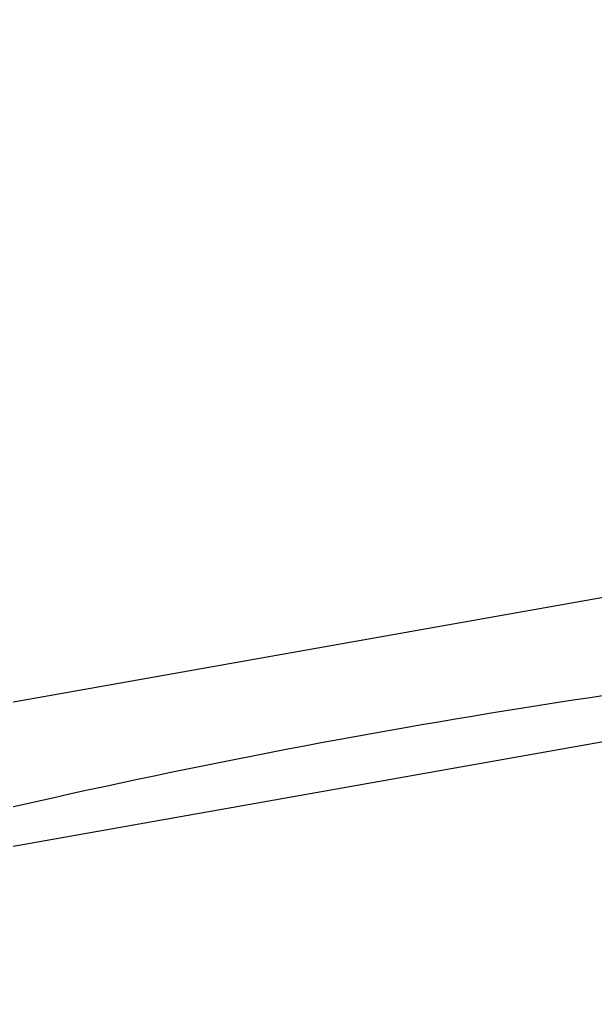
# Model space of a CAD drawing. Header units: millimetres. Extents: x 0 to 8967983, y -224399 to 13801.
# Drawn here: x 71381.32 to 71385.29, y -193452.97 to -193446.28 of the extents above; entities that cross this region are included whole.
import ezdxf

# ---------------------------------------------------------------- set-up
doc = ezdxf.new("R2010")
doc.units = ezdxf.units.MM
doc.header["$LTSCALE"] = 10
doc.layers.add('Архитектура', color=251, linetype='Continuous')

msp = doc.modelspace()

# ---------------------------------------------------------------- linework, layer by layer
at = {"layer": 'Архитектура', "lineweight": 25, "transparency": 33554684}
msp.add_lwpolyline([(71345.0646, -193458.3913), (71395.3454, -193449.4796), (71395.1752, -193448.5192), (71344.8944, -193457.4308)], close=True, dxfattribs=at)
msp.add_lwpolyline([(71345.0646, -193458.3913), (71395.3454, -193449.4796), (71395.1752, -193448.5192), (71344.8944, -193457.4308)], close=True, dxfattribs=at)
msp.add_lwpolyline([(71345.0646, -193458.3913), (71395.3454, -193449.4796), (71395.1752, -193448.5192), (71344.8944, -193457.4308)], close=True, dxfattribs=at)
msp.add_lwpolyline([(71345.0646, -193458.3913), (71395.3454, -193449.4796), (71395.1752, -193448.5192), (71344.8944, -193457.4308)], close=True, dxfattribs=at)
msp.add_lwpolyline([(71345.0646, -193458.3913), (71395.3454, -193449.4796), (71395.1752, -193448.5192), (71344.8944, -193457.4308)], close=True, dxfattribs=at)
msp.add_lwpolyline([(71345.0646, -193458.3913), (71395.3454, -193449.4796), (71395.1752, -193448.5192), (71344.8944, -193457.4308)], close=True, dxfattribs=at)
msp.add_lwpolyline([(71345.0646, -193458.3913), (71395.3454, -193449.4796), (71395.1752, -193448.5192), (71344.8944, -193457.4308)], close=True, dxfattribs=at)
msp.add_lwpolyline([(71345.0646, -193458.3913), (71395.3454, -193449.4796), (71395.1752, -193448.5192), (71344.8944, -193457.4308)], close=True, dxfattribs=at)
msp.add_lwpolyline([(71345.0646, -193458.3913), (71395.3454, -193449.4796), (71395.1752, -193448.5192), (71344.8944, -193457.4308)], close=True, dxfattribs=at)
msp.add_lwpolyline([(71345.0646, -193458.3913), (71395.3454, -193449.4796), (71395.1752, -193448.5192), (71344.8944, -193457.4308)], close=True, dxfattribs=at)
msp.add_lwpolyline([(71345.0646, -193458.3913), (71395.3454, -193449.4796), (71395.1752, -193448.5192), (71344.8944, -193457.4308)], close=True, dxfattribs=at)
msp.add_lwpolyline([(71345.0646, -193458.3913), (71395.3454, -193449.4796), (71395.1752, -193448.5192), (71344.8944, -193457.4308)], close=True, dxfattribs=at)
msp.add_lwpolyline([(71345.0646, -193458.3913), (71395.3454, -193449.4796), (71395.1752, -193448.5192), (71344.8944, -193457.4308)], close=True, dxfattribs=at)
msp.add_lwpolyline([(71345.0646, -193458.3913), (71395.3454, -193449.4796), (71395.1752, -193448.5192), (71344.8944, -193457.4308)], close=True, dxfattribs=at)
msp.add_lwpolyline([(71345.0646, -193458.3913), (71395.3454, -193449.4796), (71395.1752, -193448.5192), (71344.8944, -193457.4308)], close=True, dxfattribs=at)
msp.add_lwpolyline([(71345.0646, -193458.3913), (71395.3454, -193449.4796), (71395.1752, -193448.5192), (71344.8944, -193457.4308)], close=True, dxfattribs=at)
msp.add_lwpolyline([(71345.0646, -193458.3913), (71395.3454, -193449.4796), (71395.1752, -193448.5192), (71344.8944, -193457.4308)], close=True, dxfattribs=at)
msp.add_lwpolyline([(71345.0646, -193458.3913), (71395.3454, -193449.4796), (71395.1752, -193448.5192), (71344.8944, -193457.4308)], close=True, dxfattribs=at)
msp.add_lwpolyline([(71345.0646, -193458.3913), (71395.3454, -193449.4796), (71395.1752, -193448.5192), (71344.8944, -193457.4308)], close=True, dxfattribs=at)
msp.add_lwpolyline([(71345.0646, -193458.3913), (71395.3454, -193449.4796), (71395.1752, -193448.5192), (71344.8944, -193457.4308)], close=True, dxfattribs=at)
msp.add_lwpolyline([(71345.0646, -193458.3913), (71395.3454, -193449.4796), (71395.1752, -193448.5192), (71344.8944, -193457.4308)], close=True, dxfattribs=at)
msp.add_lwpolyline([(71345.0646, -193458.3913), (71395.3454, -193449.4796), (71395.1752, -193448.5192), (71344.8944, -193457.4308)], close=True, dxfattribs=at)
msp.add_lwpolyline([(71345.0646, -193458.3913), (71395.3454, -193449.4796), (71395.1752, -193448.5192), (71344.8944, -193457.4308)], close=True, dxfattribs=at)
msp.add_lwpolyline([(71345.0646, -193458.3913), (71395.3454, -193449.4796), (71395.1752, -193448.5192), (71344.8944, -193457.4308)], close=True, dxfattribs=at)
msp.add_lwpolyline([(71345.0646, -193458.3913), (71395.3454, -193449.4796), (71395.1752, -193448.5192), (71344.8944, -193457.4308)], close=True, dxfattribs=at)
msp.add_lwpolyline([(71345.0646, -193458.3913), (71395.3454, -193449.4796), (71395.1752, -193448.5192), (71344.8944, -193457.4308)], close=True, dxfattribs=at)
msp.add_lwpolyline([(71345.0646, -193458.3913), (71395.3454, -193449.4796), (71395.1752, -193448.5192), (71344.8944, -193457.4308)], close=True, dxfattribs=at)
msp.add_lwpolyline([(71345.0646, -193458.3913), (71395.3454, -193449.4796), (71395.1752, -193448.5192), (71344.8944, -193457.4308)], close=True, dxfattribs=at)
msp.add_lwpolyline([(71345.0646, -193458.3913), (71395.3454, -193449.4796), (71395.1752, -193448.5192), (71344.8944, -193457.4308)], close=True, dxfattribs=at)
msp.add_lwpolyline([(71345.0646, -193458.3913), (71395.3454, -193449.4796), (71395.1752, -193448.5192), (71344.8944, -193457.4308)], close=True, dxfattribs=at)
msp.add_lwpolyline([(71345.0646, -193458.3913), (71395.3454, -193449.4796), (71395.1752, -193448.5192), (71344.8944, -193457.4308)], close=True, dxfattribs=at)
msp.add_lwpolyline([(71345.0646, -193458.3913), (71395.3454, -193449.4796), (71395.1752, -193448.5192), (71344.8944, -193457.4308)], close=True, dxfattribs=at)
msp.add_lwpolyline([(71345.0646, -193458.3913), (71395.3454, -193449.4796), (71395.1752, -193448.5192), (71344.8944, -193457.4308)], close=True, dxfattribs=at)
msp.add_lwpolyline([(71345.0646, -193458.3913), (71395.3454, -193449.4796), (71395.1752, -193448.5192), (71344.8944, -193457.4308)], close=True, dxfattribs=at)
msp.add_lwpolyline([(71345.0646, -193458.3913), (71395.3454, -193449.4796), (71395.1752, -193448.5192), (71344.8944, -193457.4308)], close=True, dxfattribs=at)
msp.add_lwpolyline([(71345.0646, -193458.3913), (71395.3454, -193449.4796), (71395.1752, -193448.5192), (71344.8944, -193457.4308)], close=True, dxfattribs=at)
msp.add_lwpolyline([(71345.0646, -193458.3913), (71395.3454, -193449.4796), (71395.1752, -193448.5192), (71344.8944, -193457.4308)], close=True, dxfattribs=at)
msp.add_lwpolyline([(71345.0646, -193458.3913), (71395.3454, -193449.4796), (71395.1752, -193448.5192), (71344.8944, -193457.4308)], close=True, dxfattribs=at)
msp.add_lwpolyline([(71345.0646, -193458.3913), (71395.3454, -193449.4796), (71395.1752, -193448.5192), (71344.8944, -193457.4308)], close=True, dxfattribs=at)
msp.add_lwpolyline([(71345.0646, -193458.3913), (71395.3454, -193449.4796), (71395.1752, -193448.5192), (71344.8944, -193457.4308)], close=True, dxfattribs=at)
msp.add_lwpolyline([(71345.0646, -193458.3913), (71395.3454, -193449.4796), (71395.1752, -193448.5192), (71344.8944, -193457.4308)], close=True, dxfattribs=at)
msp.add_lwpolyline([(71345.0646, -193458.3913), (71395.3454, -193449.4796), (71395.1752, -193448.5192), (71344.8944, -193457.4308)], close=True, dxfattribs=at)
msp.add_lwpolyline([(71345.0646, -193458.3913), (71395.3454, -193449.4796), (71395.1752, -193448.5192), (71344.8944, -193457.4308)], close=True, dxfattribs=at)
msp.add_lwpolyline([(71345.0646, -193458.3913), (71395.3454, -193449.4796), (71395.1752, -193448.5192), (71344.8944, -193457.4308)], close=True, dxfattribs=at)
msp.add_lwpolyline([(71345.0646, -193458.3913), (71395.3454, -193449.4796), (71395.1752, -193448.5192), (71344.8944, -193457.4308)], close=True, dxfattribs=at)
msp.add_lwpolyline([(71345.0646, -193458.3913), (71395.3454, -193449.4796), (71395.1752, -193448.5192), (71344.8944, -193457.4308)], close=True, dxfattribs=at)
msp.add_lwpolyline([(71345.0646, -193458.3913), (71395.3454, -193449.4796), (71395.1752, -193448.5192), (71344.8944, -193457.4308)], close=True, dxfattribs=at)
msp.add_lwpolyline([(71345.0646, -193458.3913), (71395.3454, -193449.4796), (71395.1752, -193448.5192), (71344.8944, -193457.4308)], close=True, dxfattribs=at)
msp.add_lwpolyline([(71345.0646, -193458.3913), (71395.3454, -193449.4796), (71395.1752, -193448.5192), (71344.8944, -193457.4308)], close=True, dxfattribs=at)
msp.add_lwpolyline([(71345.0646, -193458.3913), (71395.3454, -193449.4796), (71395.1752, -193448.5192), (71344.8944, -193457.4308)], close=True, dxfattribs=at)
msp.add_lwpolyline([(71345.0646, -193458.3913), (71395.3454, -193449.4796), (71395.1752, -193448.5192), (71344.8944, -193457.4308)], close=True, dxfattribs=at)
msp.add_lwpolyline([(71345.0646, -193458.3913), (71395.3454, -193449.4796), (71395.1752, -193448.5192), (71344.8944, -193457.4308)], close=True, dxfattribs=at)
msp.add_lwpolyline([(71345.0646, -193458.3913), (71395.3454, -193449.4796), (71395.1752, -193448.5192), (71344.8944, -193457.4308)], close=True, dxfattribs=at)
msp.add_lwpolyline([(71345.0646, -193458.3913), (71395.3454, -193449.4796), (71395.1752, -193448.5192), (71344.8944, -193457.4308)], close=True, dxfattribs=at)
msp.add_lwpolyline([(71345.0646, -193458.3913), (71395.3454, -193449.4796), (71395.1752, -193448.5192), (71344.8944, -193457.4308)], close=True, dxfattribs=at)
msp.add_lwpolyline([(71345.0646, -193458.3913), (71395.3454, -193449.4796), (71395.1752, -193448.5192), (71344.8944, -193457.4308)], close=True, dxfattribs=at)
msp.add_lwpolyline([(71345.0646, -193458.3913), (71395.3454, -193449.4796), (71395.1752, -193448.5192), (71344.8944, -193457.4308)], close=True, dxfattribs=at)
msp.add_lwpolyline([(71345.0646, -193458.3913), (71395.3454, -193449.4796), (71395.1752, -193448.5192), (71344.8944, -193457.4308)], close=True, dxfattribs=at)
msp.add_lwpolyline([(71345.0646, -193458.3913), (71395.3454, -193449.4796), (71395.1752, -193448.5192), (71344.8944, -193457.4308)], close=True, dxfattribs=at)
msp.add_lwpolyline([(71345.0646, -193458.3913), (71395.3454, -193449.4796), (71395.1752, -193448.5192), (71344.8944, -193457.4308)], close=True, dxfattribs=at)
msp.add_lwpolyline([(71345.0646, -193458.3913), (71395.3454, -193449.4796), (71395.1752, -193448.5192), (71344.8944, -193457.4308)], close=True, dxfattribs=at)
msp.add_lwpolyline([(71345.0646, -193458.3913), (71395.3454, -193449.4796), (71395.1752, -193448.5192), (71344.8944, -193457.4308)], close=True, dxfattribs=at)
msp.add_lwpolyline([(71345.0646, -193458.3913), (71395.3454, -193449.4796), (71395.1752, -193448.5192), (71344.8944, -193457.4308)], close=True, dxfattribs=at)
msp.add_lwpolyline([(71345.0646, -193458.3913), (71395.3454, -193449.4796), (71395.1752, -193448.5192), (71344.8944, -193457.4308)], close=True, dxfattribs=at)
msp.add_lwpolyline([(71345.0646, -193458.3913), (71395.3454, -193449.4796), (71395.1752, -193448.5192), (71344.8944, -193457.4308)], close=True, dxfattribs=at)
msp.add_lwpolyline([(71345.0646, -193458.3913), (71395.3454, -193449.4796), (71395.1752, -193448.5192), (71344.8944, -193457.4308)], close=True, dxfattribs=at)
msp.add_lwpolyline([(71345.0646, -193458.3913), (71395.3454, -193449.4796), (71395.1752, -193448.5192), (71344.8944, -193457.4308)], close=True, dxfattribs=at)
msp.add_lwpolyline([(71345.0646, -193458.3913), (71395.3454, -193449.4796), (71395.1752, -193448.5192), (71344.8944, -193457.4308)], close=True, dxfattribs=at)
msp.add_lwpolyline([(71345.0646, -193458.3913), (71395.3454, -193449.4796), (71395.1752, -193448.5192), (71344.8944, -193457.4308)], close=True, dxfattribs=at)
msp.add_lwpolyline([(71345.0646, -193458.3913), (71395.3454, -193449.4796), (71395.1752, -193448.5192), (71344.8944, -193457.4308)], close=True, dxfattribs=at)
msp.add_lwpolyline([(71345.0646, -193458.3913), (71395.3454, -193449.4796), (71395.1752, -193448.5192), (71344.8944, -193457.4308)], close=True, dxfattribs=at)
msp.add_lwpolyline([(71345.0646, -193458.3913), (71395.3454, -193449.4796), (71395.1752, -193448.5192), (71344.8944, -193457.4308)], close=True, dxfattribs=at)
msp.add_lwpolyline([(71345.0646, -193458.3913), (71395.3454, -193449.4796), (71395.1752, -193448.5192), (71344.8944, -193457.4308)], close=True, dxfattribs=at)
msp.add_lwpolyline([(71345.0646, -193458.3913), (71395.3454, -193449.4796), (71395.1752, -193448.5192), (71344.8944, -193457.4308)], close=True, dxfattribs=at)
msp.add_lwpolyline([(71345.0646, -193458.3913), (71395.3454, -193449.4796), (71395.1752, -193448.5192), (71344.8944, -193457.4308)], close=True, dxfattribs=at)
msp.add_lwpolyline([(71345.0646, -193458.3913), (71395.3454, -193449.4796), (71395.1752, -193448.5192), (71344.8944, -193457.4308)], close=True, dxfattribs=at)
msp.add_lwpolyline([(71345.0646, -193458.3913), (71395.3454, -193449.4796), (71395.1752, -193448.5192), (71344.8944, -193457.4308)], close=True, dxfattribs=at)
msp.add_lwpolyline([(71345.0646, -193458.3913), (71395.3454, -193449.4796), (71395.1752, -193448.5192), (71344.8944, -193457.4308)], close=True, dxfattribs=at)
msp.add_lwpolyline([(71345.0646, -193458.3913), (71395.3454, -193449.4796), (71395.1752, -193448.5192), (71344.8944, -193457.4308)], close=True, dxfattribs=at)
msp.add_lwpolyline([(71345.0646, -193458.3913), (71395.3454, -193449.4796), (71395.1752, -193448.5192), (71344.8944, -193457.4308)], close=True, dxfattribs=at)
msp.add_lwpolyline([(71345.0646, -193458.3913), (71395.3454, -193449.4796), (71395.1752, -193448.5192), (71344.8944, -193457.4308)], close=True, dxfattribs=at)
msp.add_lwpolyline([(71345.0646, -193458.3913), (71395.3454, -193449.4796), (71395.1752, -193448.5192), (71344.8944, -193457.4308)], close=True, dxfattribs=at)
msp.add_lwpolyline([(71345.0646, -193458.3913), (71395.3454, -193449.4796), (71395.1752, -193448.5192), (71344.8944, -193457.4308)], close=True, dxfattribs=at)
msp.add_lwpolyline([(71345.0646, -193458.3913), (71395.3454, -193449.4796), (71395.1752, -193448.5192), (71344.8944, -193457.4308)], close=True, dxfattribs=at)
msp.add_lwpolyline([(71345.0646, -193458.3913), (71395.3454, -193449.4796), (71395.1752, -193448.5192), (71344.8944, -193457.4308)], close=True, dxfattribs=at)
msp.add_lwpolyline([(71345.0646, -193458.3913), (71395.3454, -193449.4796), (71395.1752, -193448.5192), (71344.8944, -193457.4308)], close=True, dxfattribs=at)
msp.add_lwpolyline([(71345.0646, -193458.3913), (71395.3454, -193449.4796), (71395.1752, -193448.5192), (71344.8944, -193457.4308)], close=True, dxfattribs=at)
msp.add_lwpolyline([(71345.0646, -193458.3913), (71395.3454, -193449.4796), (71395.1752, -193448.5192), (71344.8944, -193457.4308)], close=True, dxfattribs=at)
msp.add_lwpolyline([(71345.0646, -193458.3913), (71395.3454, -193449.4796), (71395.1752, -193448.5192), (71344.8944, -193457.4308)], close=True, dxfattribs=at)
msp.add_lwpolyline([(71345.0646, -193458.3913), (71395.3454, -193449.4796), (71395.1752, -193448.5192), (71344.8944, -193457.4308)], close=True, dxfattribs=at)
msp.add_lwpolyline([(71345.0646, -193458.3913), (71395.3454, -193449.4796), (71395.1752, -193448.5192), (71344.8944, -193457.4308)], close=True, dxfattribs=at)
msp.add_lwpolyline([(71345.0646, -193458.3913), (71395.3454, -193449.4796), (71395.1752, -193448.5192), (71344.8944, -193457.4308)], close=True, dxfattribs=at)
msp.add_lwpolyline([(71345.0646, -193458.3913), (71395.3454, -193449.4796), (71395.1752, -193448.5192), (71344.8944, -193457.4308)], close=True, dxfattribs=at)
msp.add_lwpolyline([(71345.0646, -193458.3913), (71395.3454, -193449.4796), (71395.1752, -193448.5192), (71344.8944, -193457.4308)], close=True, dxfattribs=at)
msp.add_lwpolyline([(71345.0646, -193458.3913), (71395.3454, -193449.4796), (71395.1752, -193448.5192), (71344.8944, -193457.4308)], close=True, dxfattribs=at)
msp.add_lwpolyline([(71345.0646, -193458.3913), (71395.3454, -193449.4796), (71395.1752, -193448.5192), (71344.8944, -193457.4308)], close=True, dxfattribs=at)
msp.add_lwpolyline([(71345.0646, -193458.3913), (71395.3454, -193449.4796), (71395.1752, -193448.5192), (71344.8944, -193457.4308)], close=True, dxfattribs=at)
msp.add_lwpolyline([(71345.0646, -193458.3913), (71395.3454, -193449.4796), (71395.1752, -193448.5192), (71344.8944, -193457.4308)], close=True, dxfattribs=at)
msp.add_lwpolyline([(71345.0646, -193458.3913), (71395.3454, -193449.4796), (71395.1752, -193448.5192), (71344.8944, -193457.4308)], close=True, dxfattribs=at)
msp.add_lwpolyline([(71345.0646, -193458.3913), (71395.3454, -193449.4796), (71395.1752, -193448.5192), (71344.8944, -193457.4308)], close=True, dxfattribs=at)
msp.add_lwpolyline([(71345.0646, -193458.3913), (71395.3454, -193449.4796), (71395.1752, -193448.5192), (71344.8944, -193457.4308)], close=True, dxfattribs=at)
msp.add_lwpolyline([(71345.0646, -193458.3913), (71395.3454, -193449.4796), (71395.1752, -193448.5192), (71344.8944, -193457.4308)], close=True, dxfattribs=at)
msp.add_lwpolyline([(71345.0646, -193458.3913), (71395.3454, -193449.4796), (71395.1752, -193448.5192), (71344.8944, -193457.4308)], close=True, dxfattribs=at)
msp.add_lwpolyline([(71345.0646, -193458.3913), (71395.3454, -193449.4796), (71395.1752, -193448.5192), (71344.8944, -193457.4308)], close=True, dxfattribs=at)
msp.add_lwpolyline([(71389.7282, -193453.3985), (71380.5547, -193455.0244, -0.414362), (71380.2014, -193454.7775), (71379.7758, -193452.3764, -0.151171), (71379.7981, -193452.1978), (71380.1867, -193451.9629, -0.035408), (71387.5748, -193450.6535), (71388.1827, -193451.2887, 0.527868), (71388.6783, -193451.2008), (71389.0308, -193450.3954, -0.527868), (71389.5264, -193450.3076)], format="xyb", dxfattribs=at)
msp.add_lwpolyline([(71389.7282, -193453.3985), (71380.5547, -193455.0244, -0.414362), (71380.2014, -193454.7775), (71379.7758, -193452.3764, -0.151171), (71379.7981, -193452.1978), (71380.1867, -193451.9629, -0.035408), (71387.5748, -193450.6535), (71388.1827, -193451.2887, 0.527868), (71388.6783, -193451.2008), (71389.0308, -193450.3954, -0.527868), (71389.5264, -193450.3076)], format="xyb", dxfattribs=at)
msp.add_lwpolyline([(71389.7282, -193453.3985), (71380.5547, -193455.0244, -0.414362), (71380.2014, -193454.7775), (71379.7758, -193452.3764, -0.151171), (71379.7981, -193452.1978), (71380.1867, -193451.9629, -0.035408), (71387.5748, -193450.6535), (71388.1827, -193451.2887, 0.527868), (71388.6783, -193451.2008), (71389.0308, -193450.3954, -0.527868), (71389.5264, -193450.3076)], format="xyb", dxfattribs=at)
msp.add_lwpolyline([(71389.7282, -193453.3985), (71380.5547, -193455.0244, -0.414362), (71380.2014, -193454.7775), (71379.7758, -193452.3764, -0.151171), (71379.7981, -193452.1978), (71380.1867, -193451.9629, -0.035408), (71387.5748, -193450.6535), (71388.1827, -193451.2887, 0.527868), (71388.6783, -193451.2008), (71389.0308, -193450.3954, -0.527868), (71389.5264, -193450.3076)], format="xyb", dxfattribs=at)
msp.add_lwpolyline([(71389.7282, -193453.3985), (71380.5547, -193455.0244, -0.414362), (71380.2014, -193454.7775), (71379.7758, -193452.3764, -0.151171), (71379.7981, -193452.1978), (71380.1867, -193451.9629, -0.035408), (71387.5748, -193450.6535), (71388.1827, -193451.2887, 0.527868), (71388.6783, -193451.2008), (71389.0308, -193450.3954, -0.527868), (71389.5264, -193450.3076)], format="xyb", dxfattribs=at)
msp.add_lwpolyline([(71389.7282, -193453.3985), (71380.5547, -193455.0244, -0.414362), (71380.2014, -193454.7775), (71379.7758, -193452.3764, -0.151171), (71379.7981, -193452.1978), (71380.1867, -193451.9629, -0.035408), (71387.5748, -193450.6535), (71388.1827, -193451.2887, 0.527868), (71388.6783, -193451.2008), (71389.0308, -193450.3954, -0.527868), (71389.5264, -193450.3076)], format="xyb", dxfattribs=at)
msp.add_lwpolyline([(71389.7282, -193453.3985), (71380.5547, -193455.0244, -0.414362), (71380.2014, -193454.7775), (71379.7758, -193452.3764, -0.151171), (71379.7981, -193452.1978), (71380.1867, -193451.9629, -0.035408), (71387.5748, -193450.6535), (71388.1827, -193451.2887, 0.527868), (71388.6783, -193451.2008), (71389.0308, -193450.3954, -0.527868), (71389.5264, -193450.3076)], format="xyb", dxfattribs=at)
msp.add_lwpolyline([(71389.7282, -193453.3985), (71380.5547, -193455.0244, -0.414362), (71380.2014, -193454.7775), (71379.7758, -193452.3764, -0.151171), (71379.7981, -193452.1978), (71380.1867, -193451.9629, -0.035408), (71387.5748, -193450.6535), (71388.1827, -193451.2887, 0.527868), (71388.6783, -193451.2008), (71389.0308, -193450.3954, -0.527868), (71389.5264, -193450.3076)], format="xyb", dxfattribs=at)
msp.add_lwpolyline([(71389.7282, -193453.3985), (71380.5547, -193455.0244, -0.414362), (71380.2014, -193454.7775), (71379.7758, -193452.3764, -0.151171), (71379.7981, -193452.1978), (71380.1867, -193451.9629, -0.035408), (71387.5748, -193450.6535), (71388.1827, -193451.2887, 0.527868), (71388.6783, -193451.2008), (71389.0308, -193450.3954, -0.527868), (71389.5264, -193450.3076)], format="xyb", dxfattribs=at)
msp.add_lwpolyline([(71389.7282, -193453.3985), (71380.5547, -193455.0244, -0.414362), (71380.2014, -193454.7775), (71379.7758, -193452.3764, -0.151171), (71379.7981, -193452.1978), (71380.1867, -193451.9629, -0.035408), (71387.5748, -193450.6535), (71388.1827, -193451.2887, 0.527868), (71388.6783, -193451.2008), (71389.0308, -193450.3954, -0.527868), (71389.5264, -193450.3076)], format="xyb", dxfattribs=at)
msp.add_lwpolyline([(71389.7282, -193453.3985), (71380.5547, -193455.0244, -0.414362), (71380.2014, -193454.7775), (71379.7758, -193452.3764, -0.151171), (71379.7981, -193452.1978), (71380.1867, -193451.9629, -0.035408), (71387.5748, -193450.6535), (71388.1827, -193451.2887, 0.527868), (71388.6783, -193451.2008), (71389.0308, -193450.3954, -0.527868), (71389.5264, -193450.3076)], format="xyb", dxfattribs=at)
msp.add_lwpolyline([(71389.7282, -193453.3985), (71380.5547, -193455.0244, -0.414362), (71380.2014, -193454.7775), (71379.7758, -193452.3764, -0.151171), (71379.7981, -193452.1978), (71380.1867, -193451.9629, -0.035408), (71387.5748, -193450.6535), (71388.1827, -193451.2887, 0.527868), (71388.6783, -193451.2008), (71389.0308, -193450.3954, -0.527868), (71389.5264, -193450.3076)], format="xyb", dxfattribs=at)
msp.add_lwpolyline([(71389.7282, -193453.3985), (71380.5547, -193455.0244, -0.414362), (71380.2014, -193454.7775), (71379.7758, -193452.3764, -0.151171), (71379.7981, -193452.1978), (71380.1867, -193451.9629, -0.035408), (71387.5748, -193450.6535), (71388.1827, -193451.2887, 0.527868), (71388.6783, -193451.2008), (71389.0308, -193450.3954, -0.527868), (71389.5264, -193450.3076)], format="xyb", dxfattribs=at)
msp.add_lwpolyline([(71389.7282, -193453.3985), (71380.5547, -193455.0244, -0.414362), (71380.2014, -193454.7775), (71379.7758, -193452.3764, -0.151171), (71379.7981, -193452.1978), (71380.1867, -193451.9629, -0.035408), (71387.5748, -193450.6535), (71388.1827, -193451.2887, 0.527868), (71388.6783, -193451.2008), (71389.0308, -193450.3954, -0.527868), (71389.5264, -193450.3076)], format="xyb", dxfattribs=at)
msp.add_lwpolyline([(71389.7282, -193453.3985), (71380.5547, -193455.0244, -0.414362), (71380.2014, -193454.7775), (71379.7758, -193452.3764, -0.151171), (71379.7981, -193452.1978), (71380.1867, -193451.9629, -0.035408), (71387.5748, -193450.6535), (71388.1827, -193451.2887, 0.527868), (71388.6783, -193451.2008), (71389.0308, -193450.3954, -0.527868), (71389.5264, -193450.3076)], format="xyb", dxfattribs=at)
msp.add_lwpolyline([(71389.7282, -193453.3985), (71380.5547, -193455.0244, -0.414362), (71380.2014, -193454.7775), (71379.7758, -193452.3764, -0.151171), (71379.7981, -193452.1978), (71380.1867, -193451.9629, -0.035408), (71387.5748, -193450.6535), (71388.1827, -193451.2887, 0.527868), (71388.6783, -193451.2008), (71389.0308, -193450.3954, -0.527868), (71389.5264, -193450.3076)], format="xyb", dxfattribs=at)
msp.add_lwpolyline([(71389.7282, -193453.3985), (71380.5547, -193455.0244, -0.414362), (71380.2014, -193454.7775), (71379.7758, -193452.3764, -0.151171), (71379.7981, -193452.1978), (71380.1867, -193451.9629, -0.035408), (71387.5748, -193450.6535), (71388.1827, -193451.2887, 0.527868), (71388.6783, -193451.2008), (71389.0308, -193450.3954, -0.527868), (71389.5264, -193450.3076)], format="xyb", dxfattribs=at)
msp.add_lwpolyline([(71389.7282, -193453.3985), (71380.5547, -193455.0244, -0.414362), (71380.2014, -193454.7775), (71379.7758, -193452.3764, -0.151171), (71379.7981, -193452.1978), (71380.1867, -193451.9629, -0.035408), (71387.5748, -193450.6535), (71388.1827, -193451.2887, 0.527868), (71388.6783, -193451.2008), (71389.0308, -193450.3954, -0.527868), (71389.5264, -193450.3076)], format="xyb", dxfattribs=at)
msp.add_lwpolyline([(71389.7282, -193453.3985), (71380.5547, -193455.0244, -0.414362), (71380.2014, -193454.7775), (71379.7758, -193452.3764, -0.151171), (71379.7981, -193452.1978), (71380.1867, -193451.9629, -0.035408), (71387.5748, -193450.6535), (71388.1827, -193451.2887, 0.527868), (71388.6783, -193451.2008), (71389.0308, -193450.3954, -0.527868), (71389.5264, -193450.3076)], format="xyb", dxfattribs=at)
msp.add_lwpolyline([(71389.7282, -193453.3985), (71380.5547, -193455.0244, -0.414362), (71380.2014, -193454.7775), (71379.7758, -193452.3764, -0.151171), (71379.7981, -193452.1978), (71380.1867, -193451.9629, -0.035408), (71387.5748, -193450.6535), (71388.1827, -193451.2887, 0.527868), (71388.6783, -193451.2008), (71389.0308, -193450.3954, -0.527868), (71389.5264, -193450.3076)], format="xyb", dxfattribs=at)
msp.add_lwpolyline([(71389.7282, -193453.3985), (71380.5547, -193455.0244, -0.414362), (71380.2014, -193454.7775), (71379.7758, -193452.3764, -0.151171), (71379.7981, -193452.1978), (71380.1867, -193451.9629, -0.035408), (71387.5748, -193450.6535), (71388.1827, -193451.2887, 0.527868), (71388.6783, -193451.2008), (71389.0308, -193450.3954, -0.527868), (71389.5264, -193450.3076)], format="xyb", dxfattribs=at)
msp.add_lwpolyline([(71389.7282, -193453.3985), (71380.5547, -193455.0244, -0.414362), (71380.2014, -193454.7775), (71379.7758, -193452.3764, -0.151171), (71379.7981, -193452.1978), (71380.1867, -193451.9629, -0.035408), (71387.5748, -193450.6535), (71388.1827, -193451.2887, 0.527868), (71388.6783, -193451.2008), (71389.0308, -193450.3954, -0.527868), (71389.5264, -193450.3076)], format="xyb", dxfattribs=at)
msp.add_lwpolyline([(71389.7282, -193453.3985), (71380.5547, -193455.0244, -0.414362), (71380.2014, -193454.7775), (71379.7758, -193452.3764, -0.151171), (71379.7981, -193452.1978), (71380.1867, -193451.9629, -0.035408), (71387.5748, -193450.6535), (71388.1827, -193451.2887, 0.527868), (71388.6783, -193451.2008), (71389.0308, -193450.3954, -0.527868), (71389.5264, -193450.3076)], format="xyb", dxfattribs=at)
msp.add_lwpolyline([(71389.7282, -193453.3985), (71380.5547, -193455.0244, -0.414362), (71380.2014, -193454.7775), (71379.7758, -193452.3764, -0.151171), (71379.7981, -193452.1978), (71380.1867, -193451.9629, -0.035408), (71387.5748, -193450.6535), (71388.1827, -193451.2887, 0.527868), (71388.6783, -193451.2008), (71389.0308, -193450.3954, -0.527868), (71389.5264, -193450.3076)], format="xyb", dxfattribs=at)
msp.add_lwpolyline([(71389.7282, -193453.3985), (71380.5547, -193455.0244, -0.414362), (71380.2014, -193454.7775), (71379.7758, -193452.3764, -0.151171), (71379.7981, -193452.1978), (71380.1867, -193451.9629, -0.035408), (71387.5748, -193450.6535), (71388.1827, -193451.2887, 0.527868), (71388.6783, -193451.2008), (71389.0308, -193450.3954, -0.527868), (71389.5264, -193450.3076)], format="xyb", dxfattribs=at)
msp.add_lwpolyline([(71389.7282, -193453.3985), (71380.5547, -193455.0244, -0.414362), (71380.2014, -193454.7775), (71379.7758, -193452.3764, -0.151171), (71379.7981, -193452.1978), (71380.1867, -193451.9629, -0.035408), (71387.5748, -193450.6535), (71388.1827, -193451.2887, 0.527868), (71388.6783, -193451.2008), (71389.0308, -193450.3954, -0.527868), (71389.5264, -193450.3076)], format="xyb", dxfattribs=at)
msp.add_lwpolyline([(71389.7282, -193453.3985), (71380.5547, -193455.0244, -0.414362), (71380.2014, -193454.7775), (71379.7758, -193452.3764, -0.151171), (71379.7981, -193452.1978), (71380.1867, -193451.9629, -0.035408), (71387.5748, -193450.6535), (71388.1827, -193451.2887, 0.527868), (71388.6783, -193451.2008), (71389.0308, -193450.3954, -0.527868), (71389.5264, -193450.3076)], format="xyb", dxfattribs=at)
msp.add_lwpolyline([(71389.7282, -193453.3985), (71380.5547, -193455.0244, -0.414362), (71380.2014, -193454.7775), (71379.7758, -193452.3764, -0.151171), (71379.7981, -193452.1978), (71380.1867, -193451.9629, -0.035408), (71387.5748, -193450.6535), (71388.1827, -193451.2887, 0.527868), (71388.6783, -193451.2008), (71389.0308, -193450.3954, -0.527868), (71389.5264, -193450.3076)], format="xyb", dxfattribs=at)
msp.add_lwpolyline([(71389.7282, -193453.3985), (71380.5547, -193455.0244, -0.414362), (71380.2014, -193454.7775), (71379.7758, -193452.3764, -0.151171), (71379.7981, -193452.1978), (71380.1867, -193451.9629, -0.035408), (71387.5748, -193450.6535), (71388.1827, -193451.2887, 0.527868), (71388.6783, -193451.2008), (71389.0308, -193450.3954, -0.527868), (71389.5264, -193450.3076)], format="xyb", dxfattribs=at)
msp.add_lwpolyline([(71389.7282, -193453.3985), (71380.5547, -193455.0244, -0.414362), (71380.2014, -193454.7775), (71379.7758, -193452.3764, -0.151171), (71379.7981, -193452.1978), (71380.1867, -193451.9629, -0.035408), (71387.5748, -193450.6535), (71388.1827, -193451.2887, 0.527868), (71388.6783, -193451.2008), (71389.0308, -193450.3954, -0.527868), (71389.5264, -193450.3076)], format="xyb", dxfattribs=at)
msp.add_lwpolyline([(71389.7282, -193453.3985), (71380.5547, -193455.0244, -0.414362), (71380.2014, -193454.7775), (71379.7758, -193452.3764, -0.151171), (71379.7981, -193452.1978), (71380.1867, -193451.9629, -0.035408), (71387.5748, -193450.6535), (71388.1827, -193451.2887, 0.527868), (71388.6783, -193451.2008), (71389.0308, -193450.3954, -0.527868), (71389.5264, -193450.3076)], format="xyb", dxfattribs=at)
msp.add_lwpolyline([(71389.7282, -193453.3985), (71380.5547, -193455.0244, -0.414362), (71380.2014, -193454.7775), (71379.7758, -193452.3764, -0.151171), (71379.7981, -193452.1978), (71380.1867, -193451.9629, -0.035408), (71387.5748, -193450.6535), (71388.1827, -193451.2887, 0.527868), (71388.6783, -193451.2008), (71389.0308, -193450.3954, -0.527868), (71389.5264, -193450.3076)], format="xyb", dxfattribs=at)
msp.add_lwpolyline([(71389.7282, -193453.3985), (71380.5547, -193455.0244, -0.414362), (71380.2014, -193454.7775), (71379.7758, -193452.3764, -0.151171), (71379.7981, -193452.1978), (71380.1867, -193451.9629, -0.035408), (71387.5748, -193450.6535), (71388.1827, -193451.2887, 0.527868), (71388.6783, -193451.2008), (71389.0308, -193450.3954, -0.527868), (71389.5264, -193450.3076)], format="xyb", dxfattribs=at)
msp.add_lwpolyline([(71389.7282, -193453.3985), (71380.5547, -193455.0244, -0.414362), (71380.2014, -193454.7775), (71379.7758, -193452.3764, -0.151171), (71379.7981, -193452.1978), (71380.1867, -193451.9629, -0.035408), (71387.5748, -193450.6535), (71388.1827, -193451.2887, 0.527868), (71388.6783, -193451.2008), (71389.0308, -193450.3954, -0.527868), (71389.5264, -193450.3076)], format="xyb", dxfattribs=at)
msp.add_lwpolyline([(71389.7282, -193453.3985), (71380.5547, -193455.0244, -0.414362), (71380.2014, -193454.7775), (71379.7758, -193452.3764, -0.151171), (71379.7981, -193452.1978), (71380.1867, -193451.9629, -0.035408), (71387.5748, -193450.6535), (71388.1827, -193451.2887, 0.527868), (71388.6783, -193451.2008), (71389.0308, -193450.3954, -0.527868), (71389.5264, -193450.3076)], format="xyb", dxfattribs=at)
msp.add_lwpolyline([(71389.7282, -193453.3985), (71380.5547, -193455.0244, -0.414362), (71380.2014, -193454.7775), (71379.7758, -193452.3764, -0.151171), (71379.7981, -193452.1978), (71380.1867, -193451.9629, -0.035408), (71387.5748, -193450.6535), (71388.1827, -193451.2887, 0.527868), (71388.6783, -193451.2008), (71389.0308, -193450.3954, -0.527868), (71389.5264, -193450.3076)], format="xyb", dxfattribs=at)
msp.add_lwpolyline([(71389.7282, -193453.3985), (71380.5547, -193455.0244, -0.414362), (71380.2014, -193454.7775), (71379.7758, -193452.3764, -0.151171), (71379.7981, -193452.1978), (71380.1867, -193451.9629, -0.035408), (71387.5748, -193450.6535), (71388.1827, -193451.2887, 0.527868), (71388.6783, -193451.2008), (71389.0308, -193450.3954, -0.527868), (71389.5264, -193450.3076)], format="xyb", dxfattribs=at)
msp.add_lwpolyline([(71389.7282, -193453.3985), (71380.5547, -193455.0244, -0.414362), (71380.2014, -193454.7775), (71379.7758, -193452.3764, -0.151171), (71379.7981, -193452.1978), (71380.1867, -193451.9629, -0.035408), (71387.5748, -193450.6535), (71388.1827, -193451.2887, 0.527868), (71388.6783, -193451.2008), (71389.0308, -193450.3954, -0.527868), (71389.5264, -193450.3076)], format="xyb", dxfattribs=at)
msp.add_lwpolyline([(71389.7282, -193453.3985), (71380.5547, -193455.0244, -0.414362), (71380.2014, -193454.7775), (71379.7758, -193452.3764, -0.151171), (71379.7981, -193452.1978), (71380.1867, -193451.9629, -0.035408), (71387.5748, -193450.6535), (71388.1827, -193451.2887, 0.527868), (71388.6783, -193451.2008), (71389.0308, -193450.3954, -0.527868), (71389.5264, -193450.3076)], format="xyb", dxfattribs=at)
msp.add_lwpolyline([(71389.7282, -193453.3985), (71380.5547, -193455.0244, -0.414362), (71380.2014, -193454.7775), (71379.7758, -193452.3764, -0.151171), (71379.7981, -193452.1978), (71380.1867, -193451.9629, -0.035408), (71387.5748, -193450.6535), (71388.1827, -193451.2887, 0.527868), (71388.6783, -193451.2008), (71389.0308, -193450.3954, -0.527868), (71389.5264, -193450.3076)], format="xyb", dxfattribs=at)
msp.add_lwpolyline([(71389.7282, -193453.3985), (71380.5547, -193455.0244, -0.414362), (71380.2014, -193454.7775), (71379.7758, -193452.3764, -0.151171), (71379.7981, -193452.1978), (71380.1867, -193451.9629, -0.035408), (71387.5748, -193450.6535), (71388.1827, -193451.2887, 0.527868), (71388.6783, -193451.2008), (71389.0308, -193450.3954, -0.527868), (71389.5264, -193450.3076)], format="xyb", dxfattribs=at)
msp.add_lwpolyline([(71389.7282, -193453.3985), (71380.5547, -193455.0244, -0.414362), (71380.2014, -193454.7775), (71379.7758, -193452.3764, -0.151171), (71379.7981, -193452.1978), (71380.1867, -193451.9629, -0.035408), (71387.5748, -193450.6535), (71388.1827, -193451.2887, 0.527868), (71388.6783, -193451.2008), (71389.0308, -193450.3954, -0.527868), (71389.5264, -193450.3076)], format="xyb", dxfattribs=at)
msp.add_lwpolyline([(71389.7282, -193453.3985), (71380.5547, -193455.0244, -0.414362), (71380.2014, -193454.7775), (71379.7758, -193452.3764, -0.151171), (71379.7981, -193452.1978), (71380.1867, -193451.9629, -0.035408), (71387.5748, -193450.6535), (71388.1827, -193451.2887, 0.527868), (71388.6783, -193451.2008), (71389.0308, -193450.3954, -0.527868), (71389.5264, -193450.3076)], format="xyb", dxfattribs=at)
msp.add_lwpolyline([(71389.7282, -193453.3985), (71380.5547, -193455.0244, -0.414362), (71380.2014, -193454.7775), (71379.7758, -193452.3764, -0.151171), (71379.7981, -193452.1978), (71380.1867, -193451.9629, -0.035408), (71387.5748, -193450.6535), (71388.1827, -193451.2887, 0.527868), (71388.6783, -193451.2008), (71389.0308, -193450.3954, -0.527868), (71389.5264, -193450.3076)], format="xyb", dxfattribs=at)
msp.add_lwpolyline([(71389.7282, -193453.3985), (71380.5547, -193455.0244, -0.414362), (71380.2014, -193454.7775), (71379.7758, -193452.3764, -0.151171), (71379.7981, -193452.1978), (71380.1867, -193451.9629, -0.035408), (71387.5748, -193450.6535), (71388.1827, -193451.2887, 0.527868), (71388.6783, -193451.2008), (71389.0308, -193450.3954, -0.527868), (71389.5264, -193450.3076)], format="xyb", dxfattribs=at)
msp.add_lwpolyline([(71389.7282, -193453.3985), (71380.5547, -193455.0244, -0.414362), (71380.2014, -193454.7775), (71379.7758, -193452.3764, -0.151171), (71379.7981, -193452.1978), (71380.1867, -193451.9629, -0.035408), (71387.5748, -193450.6535), (71388.1827, -193451.2887, 0.527868), (71388.6783, -193451.2008), (71389.0308, -193450.3954, -0.527868), (71389.5264, -193450.3076)], format="xyb", dxfattribs=at)
msp.add_lwpolyline([(71389.7282, -193453.3985), (71380.5547, -193455.0244, -0.414362), (71380.2014, -193454.7775), (71379.7758, -193452.3764, -0.151171), (71379.7981, -193452.1978), (71380.1867, -193451.9629, -0.035408), (71387.5748, -193450.6535), (71388.1827, -193451.2887, 0.527868), (71388.6783, -193451.2008), (71389.0308, -193450.3954, -0.527868), (71389.5264, -193450.3076)], format="xyb", dxfattribs=at)
msp.add_lwpolyline([(71389.7282, -193453.3985), (71380.5547, -193455.0244, -0.414362), (71380.2014, -193454.7775), (71379.7758, -193452.3764, -0.151171), (71379.7981, -193452.1978), (71380.1867, -193451.9629, -0.035408), (71387.5748, -193450.6535), (71388.1827, -193451.2887, 0.527868), (71388.6783, -193451.2008), (71389.0308, -193450.3954, -0.527868), (71389.5264, -193450.3076)], format="xyb", dxfattribs=at)
msp.add_lwpolyline([(71389.7282, -193453.3985), (71380.5547, -193455.0244, -0.414362), (71380.2014, -193454.7775), (71379.7758, -193452.3764, -0.151171), (71379.7981, -193452.1978), (71380.1867, -193451.9629, -0.035408), (71387.5748, -193450.6535), (71388.1827, -193451.2887, 0.527868), (71388.6783, -193451.2008), (71389.0308, -193450.3954, -0.527868), (71389.5264, -193450.3076)], format="xyb", dxfattribs=at)
msp.add_lwpolyline([(71389.7282, -193453.3985), (71380.5547, -193455.0244, -0.414362), (71380.2014, -193454.7775), (71379.7758, -193452.3764, -0.151171), (71379.7981, -193452.1978), (71380.1867, -193451.9629, -0.035408), (71387.5748, -193450.6535), (71388.1827, -193451.2887, 0.527868), (71388.6783, -193451.2008), (71389.0308, -193450.3954, -0.527868), (71389.5264, -193450.3076)], format="xyb", dxfattribs=at)
msp.add_lwpolyline([(71389.7282, -193453.3985), (71380.5547, -193455.0244, -0.414362), (71380.2014, -193454.7775), (71379.7758, -193452.3764, -0.151171), (71379.7981, -193452.1978), (71380.1867, -193451.9629, -0.035408), (71387.5748, -193450.6535), (71388.1827, -193451.2887, 0.527868), (71388.6783, -193451.2008), (71389.0308, -193450.3954, -0.527868), (71389.5264, -193450.3076)], format="xyb", dxfattribs=at)
msp.add_lwpolyline([(71389.7282, -193453.3985), (71380.5547, -193455.0244, -0.414362), (71380.2014, -193454.7775), (71379.7758, -193452.3764, -0.151171), (71379.7981, -193452.1978), (71380.1867, -193451.9629, -0.035408), (71387.5748, -193450.6535), (71388.1827, -193451.2887, 0.527868), (71388.6783, -193451.2008), (71389.0308, -193450.3954, -0.527868), (71389.5264, -193450.3076)], format="xyb", dxfattribs=at)
msp.add_lwpolyline([(71389.7282, -193453.3985), (71380.5547, -193455.0244, -0.414362), (71380.2014, -193454.7775), (71379.7758, -193452.3764, -0.151171), (71379.7981, -193452.1978), (71380.1867, -193451.9629, -0.035408), (71387.5748, -193450.6535), (71388.1827, -193451.2887, 0.527868), (71388.6783, -193451.2008), (71389.0308, -193450.3954, -0.527868), (71389.5264, -193450.3076)], format="xyb", dxfattribs=at)
msp.add_lwpolyline([(71389.7282, -193453.3985), (71380.5547, -193455.0244, -0.414362), (71380.2014, -193454.7775), (71379.7758, -193452.3764, -0.151171), (71379.7981, -193452.1978), (71380.1867, -193451.9629, -0.035408), (71387.5748, -193450.6535), (71388.1827, -193451.2887, 0.527868), (71388.6783, -193451.2008), (71389.0308, -193450.3954, -0.527868), (71389.5264, -193450.3076)], format="xyb", dxfattribs=at)
msp.add_lwpolyline([(71389.7282, -193453.3985), (71380.5547, -193455.0244, -0.414362), (71380.2014, -193454.7775), (71379.7758, -193452.3764, -0.151171), (71379.7981, -193452.1978), (71380.1867, -193451.9629, -0.035408), (71387.5748, -193450.6535), (71388.1827, -193451.2887, 0.527868), (71388.6783, -193451.2008), (71389.0308, -193450.3954, -0.527868), (71389.5264, -193450.3076)], format="xyb", dxfattribs=at)
msp.add_lwpolyline([(71389.7282, -193453.3985), (71380.5547, -193455.0244, -0.414362), (71380.2014, -193454.7775), (71379.7758, -193452.3764, -0.151171), (71379.7981, -193452.1978), (71380.1867, -193451.9629, -0.035408), (71387.5748, -193450.6535), (71388.1827, -193451.2887, 0.527868), (71388.6783, -193451.2008), (71389.0308, -193450.3954, -0.527868), (71389.5264, -193450.3076)], format="xyb", dxfattribs=at)
msp.add_lwpolyline([(71389.7282, -193453.3985), (71380.5547, -193455.0244, -0.414362), (71380.2014, -193454.7775), (71379.7758, -193452.3764, -0.151171), (71379.7981, -193452.1978), (71380.1867, -193451.9629, -0.035408), (71387.5748, -193450.6535), (71388.1827, -193451.2887, 0.527868), (71388.6783, -193451.2008), (71389.0308, -193450.3954, -0.527868), (71389.5264, -193450.3076)], format="xyb", dxfattribs=at)
msp.add_lwpolyline([(71389.7282, -193453.3985), (71380.5547, -193455.0244, -0.414362), (71380.2014, -193454.7775), (71379.7758, -193452.3764, -0.151171), (71379.7981, -193452.1978), (71380.1867, -193451.9629, -0.035408), (71387.5748, -193450.6535), (71388.1827, -193451.2887, 0.527868), (71388.6783, -193451.2008), (71389.0308, -193450.3954, -0.527868), (71389.5264, -193450.3076)], format="xyb", dxfattribs=at)
msp.add_lwpolyline([(71389.7282, -193453.3985), (71380.5547, -193455.0244, -0.414362), (71380.2014, -193454.7775), (71379.7758, -193452.3764, -0.151171), (71379.7981, -193452.1978), (71380.1867, -193451.9629, -0.035408), (71387.5748, -193450.6535), (71388.1827, -193451.2887, 0.527868), (71388.6783, -193451.2008), (71389.0308, -193450.3954, -0.527868), (71389.5264, -193450.3076)], format="xyb", dxfattribs=at)
msp.add_lwpolyline([(71389.7282, -193453.3985), (71380.5547, -193455.0244, -0.414362), (71380.2014, -193454.7775), (71379.7758, -193452.3764, -0.151171), (71379.7981, -193452.1978), (71380.1867, -193451.9629, -0.035408), (71387.5748, -193450.6535), (71388.1827, -193451.2887, 0.527868), (71388.6783, -193451.2008), (71389.0308, -193450.3954, -0.527868), (71389.5264, -193450.3076)], format="xyb", dxfattribs=at)
msp.add_lwpolyline([(71389.7282, -193453.3985), (71380.5547, -193455.0244, -0.414362), (71380.2014, -193454.7775), (71379.7758, -193452.3764, -0.151171), (71379.7981, -193452.1978), (71380.1867, -193451.9629, -0.035408), (71387.5748, -193450.6535), (71388.1827, -193451.2887, 0.527868), (71388.6783, -193451.2008), (71389.0308, -193450.3954, -0.527868), (71389.5264, -193450.3076)], format="xyb", dxfattribs=at)
msp.add_lwpolyline([(71389.7282, -193453.3985), (71380.5547, -193455.0244, -0.414362), (71380.2014, -193454.7775), (71379.7758, -193452.3764, -0.151171), (71379.7981, -193452.1978), (71380.1867, -193451.9629, -0.035408), (71387.5748, -193450.6535), (71388.1827, -193451.2887, 0.527868), (71388.6783, -193451.2008), (71389.0308, -193450.3954, -0.527868), (71389.5264, -193450.3076)], format="xyb", dxfattribs=at)
msp.add_lwpolyline([(71389.7282, -193453.3985), (71380.5547, -193455.0244, -0.414362), (71380.2014, -193454.7775), (71379.7758, -193452.3764, -0.151171), (71379.7981, -193452.1978), (71380.1867, -193451.9629, -0.035408), (71387.5748, -193450.6535), (71388.1827, -193451.2887, 0.527868), (71388.6783, -193451.2008), (71389.0308, -193450.3954, -0.527868), (71389.5264, -193450.3076)], format="xyb", dxfattribs=at)
msp.add_lwpolyline([(71389.7282, -193453.3985), (71380.5547, -193455.0244, -0.414362), (71380.2014, -193454.7775), (71379.7758, -193452.3764, -0.151171), (71379.7981, -193452.1978), (71380.1867, -193451.9629, -0.035408), (71387.5748, -193450.6535), (71388.1827, -193451.2887, 0.527868), (71388.6783, -193451.2008), (71389.0308, -193450.3954, -0.527868), (71389.5264, -193450.3076)], format="xyb", dxfattribs=at)
msp.add_lwpolyline([(71389.7282, -193453.3985), (71380.5547, -193455.0244, -0.414362), (71380.2014, -193454.7775), (71379.7758, -193452.3764, -0.151171), (71379.7981, -193452.1978), (71380.1867, -193451.9629, -0.035408), (71387.5748, -193450.6535), (71388.1827, -193451.2887, 0.527868), (71388.6783, -193451.2008), (71389.0308, -193450.3954, -0.527868), (71389.5264, -193450.3076)], format="xyb", dxfattribs=at)
msp.add_lwpolyline([(71389.7282, -193453.3985), (71380.5547, -193455.0244, -0.414362), (71380.2014, -193454.7775), (71379.7758, -193452.3764, -0.151171), (71379.7981, -193452.1978), (71380.1867, -193451.9629, -0.035408), (71387.5748, -193450.6535), (71388.1827, -193451.2887, 0.527868), (71388.6783, -193451.2008), (71389.0308, -193450.3954, -0.527868), (71389.5264, -193450.3076)], format="xyb", dxfattribs=at)
msp.add_lwpolyline([(71389.7282, -193453.3985), (71380.5547, -193455.0244, -0.414362), (71380.2014, -193454.7775), (71379.7758, -193452.3764, -0.151171), (71379.7981, -193452.1978), (71380.1867, -193451.9629, -0.035408), (71387.5748, -193450.6535), (71388.1827, -193451.2887, 0.527868), (71388.6783, -193451.2008), (71389.0308, -193450.3954, -0.527868), (71389.5264, -193450.3076)], format="xyb", dxfattribs=at)
msp.add_lwpolyline([(71389.7282, -193453.3985), (71380.5547, -193455.0244, -0.414362), (71380.2014, -193454.7775), (71379.7758, -193452.3764, -0.151171), (71379.7981, -193452.1978), (71380.1867, -193451.9629, -0.035408), (71387.5748, -193450.6535), (71388.1827, -193451.2887, 0.527868), (71388.6783, -193451.2008), (71389.0308, -193450.3954, -0.527868), (71389.5264, -193450.3076)], format="xyb", dxfattribs=at)
msp.add_lwpolyline([(71389.7282, -193453.3985), (71380.5547, -193455.0244, -0.414362), (71380.2014, -193454.7775), (71379.7758, -193452.3764, -0.151171), (71379.7981, -193452.1978), (71380.1867, -193451.9629, -0.035408), (71387.5748, -193450.6535), (71388.1827, -193451.2887, 0.527868), (71388.6783, -193451.2008), (71389.0308, -193450.3954, -0.527868), (71389.5264, -193450.3076)], format="xyb", dxfattribs=at)
msp.add_lwpolyline([(71389.7282, -193453.3985), (71380.5547, -193455.0244, -0.414362), (71380.2014, -193454.7775), (71379.7758, -193452.3764, -0.151171), (71379.7981, -193452.1978), (71380.1867, -193451.9629, -0.035408), (71387.5748, -193450.6535), (71388.1827, -193451.2887, 0.527868), (71388.6783, -193451.2008), (71389.0308, -193450.3954, -0.527868), (71389.5264, -193450.3076)], format="xyb", dxfattribs=at)
msp.add_lwpolyline([(71389.7282, -193453.3985), (71380.5547, -193455.0244, -0.414362), (71380.2014, -193454.7775), (71379.7758, -193452.3764, -0.151171), (71379.7981, -193452.1978), (71380.1867, -193451.9629, -0.035408), (71387.5748, -193450.6535), (71388.1827, -193451.2887, 0.527868), (71388.6783, -193451.2008), (71389.0308, -193450.3954, -0.527868), (71389.5264, -193450.3076)], format="xyb", dxfattribs=at)
msp.add_lwpolyline([(71389.7282, -193453.3985), (71380.5547, -193455.0244, -0.414362), (71380.2014, -193454.7775), (71379.7758, -193452.3764, -0.151171), (71379.7981, -193452.1978), (71380.1867, -193451.9629, -0.035408), (71387.5748, -193450.6535), (71388.1827, -193451.2887, 0.527868), (71388.6783, -193451.2008), (71389.0308, -193450.3954, -0.527868), (71389.5264, -193450.3076)], format="xyb", dxfattribs=at)
msp.add_lwpolyline([(71389.7282, -193453.3985), (71380.5547, -193455.0244, -0.414362), (71380.2014, -193454.7775), (71379.7758, -193452.3764, -0.151171), (71379.7981, -193452.1978), (71380.1867, -193451.9629, -0.035408), (71387.5748, -193450.6535), (71388.1827, -193451.2887, 0.527868), (71388.6783, -193451.2008), (71389.0308, -193450.3954, -0.527868), (71389.5264, -193450.3076)], format="xyb", dxfattribs=at)
msp.add_lwpolyline([(71389.7282, -193453.3985), (71380.5547, -193455.0244, -0.414362), (71380.2014, -193454.7775), (71379.7758, -193452.3764, -0.151171), (71379.7981, -193452.1978), (71380.1867, -193451.9629, -0.035408), (71387.5748, -193450.6535), (71388.1827, -193451.2887, 0.527868), (71388.6783, -193451.2008), (71389.0308, -193450.3954, -0.527868), (71389.5264, -193450.3076)], format="xyb", dxfattribs=at)
msp.add_lwpolyline([(71389.7282, -193453.3985), (71380.5547, -193455.0244, -0.414362), (71380.2014, -193454.7775), (71379.7758, -193452.3764, -0.151171), (71379.7981, -193452.1978), (71380.1867, -193451.9629, -0.035408), (71387.5748, -193450.6535), (71388.1827, -193451.2887, 0.527868), (71388.6783, -193451.2008), (71389.0308, -193450.3954, -0.527868), (71389.5264, -193450.3076)], format="xyb", dxfattribs=at)
msp.add_lwpolyline([(71389.7282, -193453.3985), (71380.5547, -193455.0244, -0.414362), (71380.2014, -193454.7775), (71379.7758, -193452.3764, -0.151171), (71379.7981, -193452.1978), (71380.1867, -193451.9629, -0.035408), (71387.5748, -193450.6535), (71388.1827, -193451.2887, 0.527868), (71388.6783, -193451.2008), (71389.0308, -193450.3954, -0.527868), (71389.5264, -193450.3076)], format="xyb", dxfattribs=at)
msp.add_lwpolyline([(71389.7282, -193453.3985), (71380.5547, -193455.0244, -0.414362), (71380.2014, -193454.7775), (71379.7758, -193452.3764, -0.151171), (71379.7981, -193452.1978), (71380.1867, -193451.9629, -0.035408), (71387.5748, -193450.6535), (71388.1827, -193451.2887, 0.527868), (71388.6783, -193451.2008), (71389.0308, -193450.3954, -0.527868), (71389.5264, -193450.3076)], format="xyb", dxfattribs=at)
msp.add_lwpolyline([(71389.7282, -193453.3985), (71380.5547, -193455.0244, -0.414362), (71380.2014, -193454.7775), (71379.7758, -193452.3764, -0.151171), (71379.7981, -193452.1978), (71380.1867, -193451.9629, -0.035408), (71387.5748, -193450.6535), (71388.1827, -193451.2887, 0.527868), (71388.6783, -193451.2008), (71389.0308, -193450.3954, -0.527868), (71389.5264, -193450.3076)], format="xyb", dxfattribs=at)
msp.add_lwpolyline([(71389.7282, -193453.3985), (71380.5547, -193455.0244, -0.414362), (71380.2014, -193454.7775), (71379.7758, -193452.3764, -0.151171), (71379.7981, -193452.1978), (71380.1867, -193451.9629, -0.035408), (71387.5748, -193450.6535), (71388.1827, -193451.2887, 0.527868), (71388.6783, -193451.2008), (71389.0308, -193450.3954, -0.527868), (71389.5264, -193450.3076)], format="xyb", dxfattribs=at)
msp.add_lwpolyline([(71389.7282, -193453.3985), (71380.5547, -193455.0244, -0.414362), (71380.2014, -193454.7775), (71379.7758, -193452.3764, -0.151171), (71379.7981, -193452.1978), (71380.1867, -193451.9629, -0.035408), (71387.5748, -193450.6535), (71388.1827, -193451.2887, 0.527868), (71388.6783, -193451.2008), (71389.0308, -193450.3954, -0.527868), (71389.5264, -193450.3076)], format="xyb", dxfattribs=at)
msp.add_lwpolyline([(71389.7282, -193453.3985), (71380.5547, -193455.0244, -0.414362), (71380.2014, -193454.7775), (71379.7758, -193452.3764, -0.151171), (71379.7981, -193452.1978), (71380.1867, -193451.9629, -0.035408), (71387.5748, -193450.6535), (71388.1827, -193451.2887, 0.527868), (71388.6783, -193451.2008), (71389.0308, -193450.3954, -0.527868), (71389.5264, -193450.3076)], format="xyb", dxfattribs=at)
msp.add_lwpolyline([(71389.7282, -193453.3985), (71380.5547, -193455.0244, -0.414362), (71380.2014, -193454.7775), (71379.7758, -193452.3764, -0.151171), (71379.7981, -193452.1978), (71380.1867, -193451.9629, -0.035408), (71387.5748, -193450.6535), (71388.1827, -193451.2887, 0.527868), (71388.6783, -193451.2008), (71389.0308, -193450.3954, -0.527868), (71389.5264, -193450.3076)], format="xyb", dxfattribs=at)
msp.add_lwpolyline([(71389.7282, -193453.3985), (71380.5547, -193455.0244, -0.414362), (71380.2014, -193454.7775), (71379.7758, -193452.3764, -0.151171), (71379.7981, -193452.1978), (71380.1867, -193451.9629, -0.035408), (71387.5748, -193450.6535), (71388.1827, -193451.2887, 0.527868), (71388.6783, -193451.2008), (71389.0308, -193450.3954, -0.527868), (71389.5264, -193450.3076)], format="xyb", dxfattribs=at)
msp.add_lwpolyline([(71389.7282, -193453.3985), (71380.5547, -193455.0244, -0.414362), (71380.2014, -193454.7775), (71379.7758, -193452.3764, -0.151171), (71379.7981, -193452.1978), (71380.1867, -193451.9629, -0.035408), (71387.5748, -193450.6535), (71388.1827, -193451.2887, 0.527868), (71388.6783, -193451.2008), (71389.0308, -193450.3954, -0.527868), (71389.5264, -193450.3076)], format="xyb", dxfattribs=at)
msp.add_lwpolyline([(71389.7282, -193453.3985), (71380.5547, -193455.0244, -0.414362), (71380.2014, -193454.7775), (71379.7758, -193452.3764, -0.151171), (71379.7981, -193452.1978), (71380.1867, -193451.9629, -0.035408), (71387.5748, -193450.6535), (71388.1827, -193451.2887, 0.527868), (71388.6783, -193451.2008), (71389.0308, -193450.3954, -0.527868), (71389.5264, -193450.3076)], format="xyb", dxfattribs=at)
msp.add_lwpolyline([(71389.7282, -193453.3985), (71380.5547, -193455.0244, -0.414362), (71380.2014, -193454.7775), (71379.7758, -193452.3764, -0.151171), (71379.7981, -193452.1978), (71380.1867, -193451.9629, -0.035408), (71387.5748, -193450.6535), (71388.1827, -193451.2887, 0.527868), (71388.6783, -193451.2008), (71389.0308, -193450.3954, -0.527868), (71389.5264, -193450.3076)], format="xyb", dxfattribs=at)
msp.add_lwpolyline([(71389.7282, -193453.3985), (71380.5547, -193455.0244, -0.414362), (71380.2014, -193454.7775), (71379.7758, -193452.3764, -0.151171), (71379.7981, -193452.1978), (71380.1867, -193451.9629, -0.035408), (71387.5748, -193450.6535), (71388.1827, -193451.2887, 0.527868), (71388.6783, -193451.2008), (71389.0308, -193450.3954, -0.527868), (71389.5264, -193450.3076)], format="xyb", dxfattribs=at)
msp.add_lwpolyline([(71389.7282, -193453.3985), (71380.5547, -193455.0244, -0.414362), (71380.2014, -193454.7775), (71379.7758, -193452.3764, -0.151171), (71379.7981, -193452.1978), (71380.1867, -193451.9629, -0.035408), (71387.5748, -193450.6535), (71388.1827, -193451.2887, 0.527868), (71388.6783, -193451.2008), (71389.0308, -193450.3954, -0.527868), (71389.5264, -193450.3076)], format="xyb", dxfattribs=at)
msp.add_lwpolyline([(71389.7282, -193453.3985), (71380.5547, -193455.0244, -0.414362), (71380.2014, -193454.7775), (71379.7758, -193452.3764, -0.151171), (71379.7981, -193452.1978), (71380.1867, -193451.9629, -0.035408), (71387.5748, -193450.6535), (71388.1827, -193451.2887, 0.527868), (71388.6783, -193451.2008), (71389.0308, -193450.3954, -0.527868), (71389.5264, -193450.3076)], format="xyb", dxfattribs=at)
msp.add_lwpolyline([(71389.7282, -193453.3985), (71380.5547, -193455.0244, -0.414362), (71380.2014, -193454.7775), (71379.7758, -193452.3764, -0.151171), (71379.7981, -193452.1978), (71380.1867, -193451.9629, -0.035408), (71387.5748, -193450.6535), (71388.1827, -193451.2887, 0.527868), (71388.6783, -193451.2008), (71389.0308, -193450.3954, -0.527868), (71389.5264, -193450.3076)], format="xyb", dxfattribs=at)
msp.add_lwpolyline([(71389.7282, -193453.3985), (71380.5547, -193455.0244, -0.414362), (71380.2014, -193454.7775), (71379.7758, -193452.3764, -0.151171), (71379.7981, -193452.1978), (71380.1867, -193451.9629, -0.035408), (71387.5748, -193450.6535), (71388.1827, -193451.2887, 0.527868), (71388.6783, -193451.2008), (71389.0308, -193450.3954, -0.527868), (71389.5264, -193450.3076)], format="xyb", dxfattribs=at)
msp.add_lwpolyline([(71389.7282, -193453.3985), (71380.5547, -193455.0244, -0.414362), (71380.2014, -193454.7775), (71379.7758, -193452.3764, -0.151171), (71379.7981, -193452.1978), (71380.1867, -193451.9629, -0.035408), (71387.5748, -193450.6535), (71388.1827, -193451.2887, 0.527868), (71388.6783, -193451.2008), (71389.0308, -193450.3954, -0.527868), (71389.5264, -193450.3076)], format="xyb", dxfattribs=at)
msp.add_lwpolyline([(71389.7282, -193453.3985), (71380.5547, -193455.0244, -0.414362), (71380.2014, -193454.7775), (71379.7758, -193452.3764, -0.151171), (71379.7981, -193452.1978), (71380.1867, -193451.9629, -0.035408), (71387.5748, -193450.6535), (71388.1827, -193451.2887, 0.527868), (71388.6783, -193451.2008), (71389.0308, -193450.3954, -0.527868), (71389.5264, -193450.3076)], format="xyb", dxfattribs=at)
msp.add_lwpolyline([(71389.7282, -193453.3985), (71380.5547, -193455.0244, -0.414362), (71380.2014, -193454.7775), (71379.7758, -193452.3764, -0.151171), (71379.7981, -193452.1978), (71380.1867, -193451.9629, -0.035408), (71387.5748, -193450.6535), (71388.1827, -193451.2887, 0.527868), (71388.6783, -193451.2008), (71389.0308, -193450.3954, -0.527868), (71389.5264, -193450.3076)], format="xyb", dxfattribs=at)
msp.add_lwpolyline([(71389.7282, -193453.3985), (71380.5547, -193455.0244, -0.414362), (71380.2014, -193454.7775), (71379.7758, -193452.3764, -0.151171), (71379.7981, -193452.1978), (71380.1867, -193451.9629, -0.035408), (71387.5748, -193450.6535), (71388.1827, -193451.2887, 0.527868), (71388.6783, -193451.2008), (71389.0308, -193450.3954, -0.527868), (71389.5264, -193450.3076)], format="xyb", dxfattribs=at)
msp.add_lwpolyline([(71389.7282, -193453.3985), (71380.5547, -193455.0244, -0.414362), (71380.2014, -193454.7775), (71379.7758, -193452.3764, -0.151171), (71379.7981, -193452.1978), (71380.1867, -193451.9629, -0.035408), (71387.5748, -193450.6535), (71388.1827, -193451.2887, 0.527868), (71388.6783, -193451.2008), (71389.0308, -193450.3954, -0.527868), (71389.5264, -193450.3076)], format="xyb", dxfattribs=at)
msp.add_lwpolyline([(71389.7282, -193453.3985), (71380.5547, -193455.0244, -0.414362), (71380.2014, -193454.7775), (71379.7758, -193452.3764, -0.151171), (71379.7981, -193452.1978), (71380.1867, -193451.9629, -0.035408), (71387.5748, -193450.6535), (71388.1827, -193451.2887, 0.527868), (71388.6783, -193451.2008), (71389.0308, -193450.3954, -0.527868), (71389.5264, -193450.3076)], format="xyb", dxfattribs=at)
msp.add_lwpolyline([(71389.7282, -193453.3985), (71380.5547, -193455.0244, -0.414362), (71380.2014, -193454.7775), (71379.7758, -193452.3764, -0.151171), (71379.7981, -193452.1978), (71380.1867, -193451.9629, -0.035408), (71387.5748, -193450.6535), (71388.1827, -193451.2887, 0.527868), (71388.6783, -193451.2008), (71389.0308, -193450.3954, -0.527868), (71389.5264, -193450.3076)], format="xyb", dxfattribs=at)
msp.add_lwpolyline([(71389.7282, -193453.3985), (71380.5547, -193455.0244, -0.414362), (71380.2014, -193454.7775), (71379.7758, -193452.3764, -0.151171), (71379.7981, -193452.1978), (71380.1867, -193451.9629, -0.035408), (71387.5748, -193450.6535), (71388.1827, -193451.2887, 0.527868), (71388.6783, -193451.2008), (71389.0308, -193450.3954, -0.527868), (71389.5264, -193450.3076)], format="xyb", dxfattribs=at)
msp.add_lwpolyline([(71389.7282, -193453.3985), (71380.5547, -193455.0244, -0.414362), (71380.2014, -193454.7775), (71379.7758, -193452.3764, -0.151171), (71379.7981, -193452.1978), (71380.1867, -193451.9629, -0.035408), (71387.5748, -193450.6535), (71388.1827, -193451.2887, 0.527868), (71388.6783, -193451.2008), (71389.0308, -193450.3954, -0.527868), (71389.5264, -193450.3076)], format="xyb", dxfattribs=at)
msp.add_lwpolyline([(71389.7282, -193453.3985), (71380.5547, -193455.0244, -0.414362), (71380.2014, -193454.7775), (71379.7758, -193452.3764, -0.151171), (71379.7981, -193452.1978), (71380.1867, -193451.9629, -0.035408), (71387.5748, -193450.6535), (71388.1827, -193451.2887, 0.527868), (71388.6783, -193451.2008), (71389.0308, -193450.3954, -0.527868), (71389.5264, -193450.3076)], format="xyb", dxfattribs=at)
msp.add_lwpolyline([(71389.7282, -193453.3985), (71380.5547, -193455.0244, -0.414362), (71380.2014, -193454.7775), (71379.7758, -193452.3764, -0.151171), (71379.7981, -193452.1978), (71380.1867, -193451.9629, -0.035408), (71387.5748, -193450.6535), (71388.1827, -193451.2887, 0.527868), (71388.6783, -193451.2008), (71389.0308, -193450.3954, -0.527868), (71389.5264, -193450.3076)], format="xyb", dxfattribs=at)
msp.add_lwpolyline([(71389.7282, -193453.3985), (71380.5547, -193455.0244, -0.414362), (71380.2014, -193454.7775), (71379.7758, -193452.3764, -0.151171), (71379.7981, -193452.1978), (71380.1867, -193451.9629, -0.035408), (71387.5748, -193450.6535), (71388.1827, -193451.2887, 0.527868), (71388.6783, -193451.2008), (71389.0308, -193450.3954, -0.527868), (71389.5264, -193450.3076)], format="xyb", dxfattribs=at)
msp.add_arc((68711.0138, -184296.962), 9778.6546, 272.59254797, 356.63539137, dxfattribs=at)

doc.saveas('drawing.dxf')
